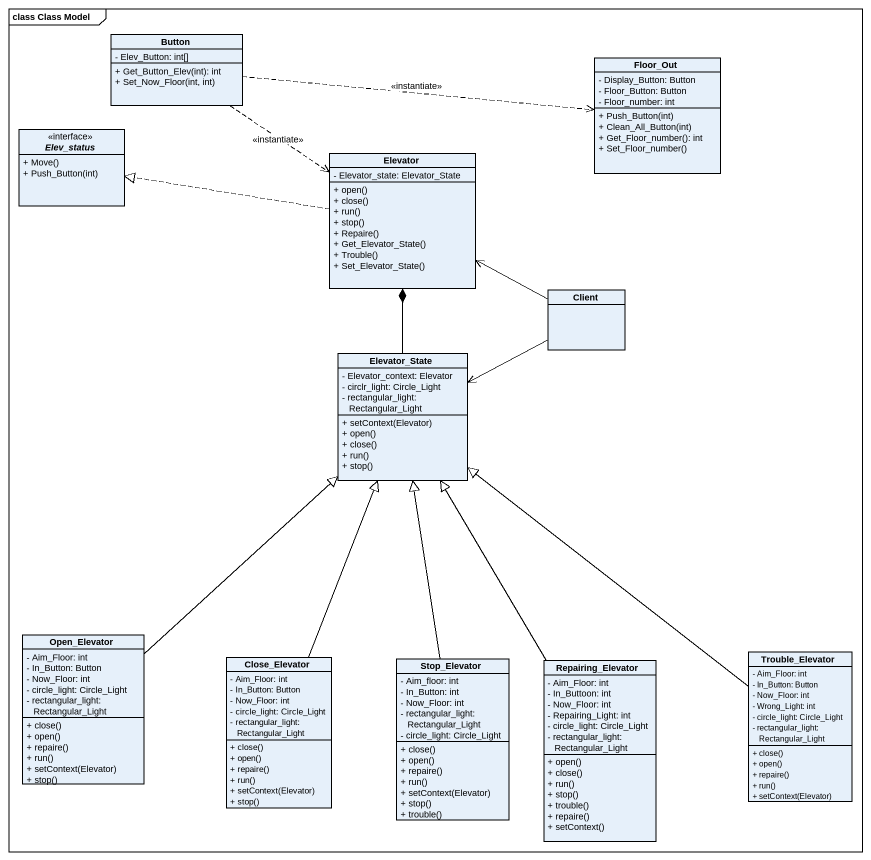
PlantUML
@startuml
mainframe class Class Model
hide circle
hide empty members
skinparam classAttributeIconSize 0
class Button {
  - Elev_Button: int[]
  + Get_Button_Elev(int): int
  + Set_Now_Floor(int, int)
}
class Floor_Out {
  - Display_Button: Button
  - Floor_Button: Button
  - Floor_number: int
  + Push_Button(int)
  + Clean_All_Button(int)
  + Get_Floor_number(): int
  + Set_Floor_number()
}
interface Elev_status {
  + Move()
  + Push_Button(int)
}
class Elevator {
  - Elevator_state: Elevator_State
  + open()
  + close()
  + run()
  + stop()
  + Repaire()
  + Get_Elevator_State()
  + Trouble()
  + Set_Elevator_State()
}
class Client
class Elevator_State {
  - Elevator_context: Elevator
  - circlr_light: Circle_Light
  - rectangular_light: Rectangular_Light
  + setContext(Elevator)
  + open()
  + close()
  + run()
  + stop()
}
class Open_Elevator {
  - Aim_Floor: int
  - In_Button: Button
  - Now_Floor: int
  - circle_light: Circle_Light
  - rectangular_light: Rectangular_Light
  + close()
  + open()
  + repaire()
  + run()
  + setContext(Elevator)
  + stop()
}
class Trouble_Elevator {
  - Aim_Floor: int
  - In_Button: Button
  - Now_Floor: int
  - Wrong_Light: int
  - circle_light: Circle_Light
  - rectangular_light: Rectangular_Light
  + close()
  + open()
  + repaire()
  + run()
  + setContext(Elevator)
}
class Close_Elevator {
  - Aim_Floor: int
  - In_Button: Button
  - Now_Floor: int
  - circle_light: Circle_Light
  - rectangular_light: Rectangular_Light
  + close()
  + open()
  + repaire()
  + run()
  + setContext(Elevator)
  + stop()
}
class Stop_Elevator {
  - Aim_floor: int
  - In_Button: int
  - Now_Floor: int
  - rectangular_light: Rectangular_Light
  - circle_light: Circle_Light
  + close()
  + open()
  + repaire()
  + run()
  + setContext(Elevator)
  + stop()
  + trouble()
}
class Repairing_Elevator {
  - Aim_Floor: int
  - In_Buttoon: int
  - Now_Floor: int
  - Repairing_Light: int
  - circle_light: Circle_Light
  - rectangular_light: Rectangular_Light
  + open()
  + close()
  + run()
  + stop()
  + trouble()
  + repaire()
  + setContext()
}
Button .right.> Floor_Out : <<instantiate>>
Button ..> Elevator : <<instantiate>>
Elevator .left.|> Elev_status
Elevator .left.|> Elev_status
Client -left-> Elevator
Client -left-> Elevator_State
Elevator_State -up-* Elevator
Open_Elevator -up-|> Elevator_State
Trouble_Elevator -up-|> Elevator_State
Close_Elevator -up-|> Elevator_State
Stop_Elevator -up-|> Elevator_State
Repairing_Elevator -up-|> Elevator_State
@enduml
